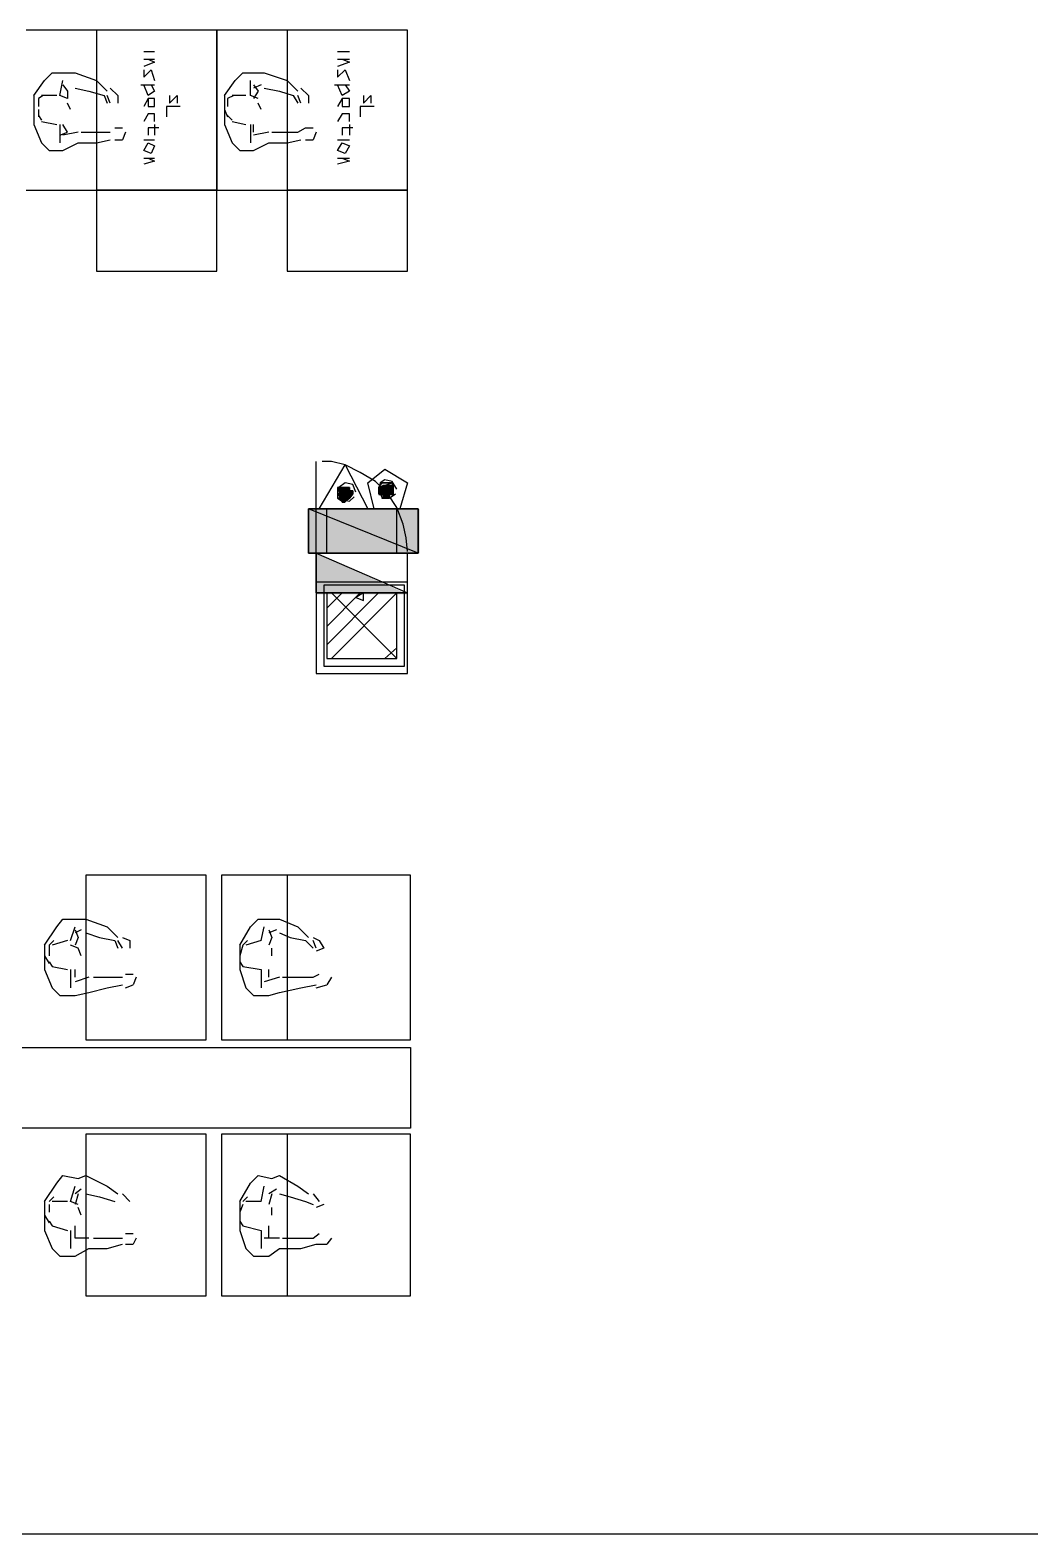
# Model space of a CAD drawing. Header units: millimetres. Extents: x 5 to 415, y 48 to 251.
# Drawn here: x 100.87 to 112.43, y 139.24 to 156.63 of the extents above; entities that cross this region are included whole.
import ezdxf

# ---------------------------------------------------------------- set-up
doc = ezdxf.new("R2010")
doc.units = ezdxf.units.MM
doc.layers.add('H', color=7, linetype='Continuous')
doc.layers.add('P', color=7, linetype='Continuous')

msp = doc.modelspace()

# ---------------------------------------------------------------- hatches: boundary and pattern name
at = {"layer": 'H', "linetype": 'Continuous'}
for points in [[(104.44, 151.306), (104.44, 151.342), (104.563, 151.342), (104.563, 151.306), (104.44, 151.306)], [(104.898, 151.342), (104.951, 151.377), (105.075, 151.377), (105.075, 151.342), (104.898, 151.342)], [(104.898, 151.306), (104.898, 151.342), (105.075, 151.342), (105.075, 151.306), (104.898, 151.306)], [(104.44, 151.253), (104.44, 151.306), (104.599, 151.306), (104.599, 151.253), (104.44, 151.253)], [(104.44, 151.218), (104.44, 151.253), (104.599, 151.253), (104.563, 151.218), (104.44, 151.218)], [(104.475, 151.165), (104.44, 151.218), (104.563, 151.218), (104.51, 151.165), (104.475, 151.165)], [(104.898, 151.253), (104.898, 151.306), (105.075, 151.306), (105.075, 151.253), (104.898, 151.253)], [(104.951, 151.218), (104.951, 151.253), (105.022, 151.253), (105.022, 151.218), (104.951, 151.218)], [(104.087, 150.583), (104.087, 151.095), (105.375, 151.095), (105.375, 150.583), (104.087, 150.583)], [(104.175, 150.107), (104.175, 150.583), (105.234, 150.107), (104.175, 150.107)]]:
    msp.add_hatch(color=256, dxfattribs=at).paths.add_polyline_path(points)

# ---------------------------------------------------------------- linework, layer by layer
at = {"layer": 'P'}
for points in [[(103.029, 156.633), (100.824, 156.633)], [(103.029, 156.633), (101.635, 156.633)], [(101.635, 156.633), (101.635, 154.781)], [(105.234, 156.633), (103.029, 156.633)], [(103.029, 156.633), (103.029, 154.781)], [(103.029, 154.781), (103.029, 156.633)], [(103.029, 154.781), (103.029, 156.633)], [(105.234, 156.633), (103.84, 156.633)], [(103.84, 156.633), (103.84, 154.781)], [(105.234, 154.781), (105.234, 156.633)], [(105.234, 154.781), (105.234, 156.633)], [(102.182, 156.386), (102.306, 156.386)], [(104.422, 156.386), (104.563, 156.386)], [(102.182, 156.298), (102.306, 156.298)], [(102.306, 156.263), (102.182, 156.21)], [(102.235, 156.298), (102.306, 156.263)], [(104.422, 156.298), (104.563, 156.298)], [(104.563, 156.263), (104.422, 156.21)], [(104.475, 156.298), (104.563, 156.263)], [(100.912, 155.875), (101.036, 156.051)], [(101.036, 156.051), (101.124, 156.139)], [(101.124, 156.139), (101.3, 156.139)], [(101.212, 155.875), (101.247, 156.051)], [(101.3, 156.139), (101.388, 156.139)], [(101.388, 156.139), (101.635, 156.051)], [(101.635, 156.051), (101.759, 155.928)], [(102.182, 156.175), (102.182, 156.087)], [(102.182, 156.087), (102.27, 156.175)], [(102.27, 156.175), (102.306, 156.051)], [(103.117, 155.875), (103.24, 156.051)], [(103.24, 156.051), (103.329, 156.139)], [(103.329, 156.139), (103.505, 156.139)], [(103.417, 155.875), (103.417, 156.051)], [(103.505, 156.139), (103.576, 156.139)], [(103.576, 156.139), (103.84, 156.051)], [(103.84, 156.051), (103.964, 155.928)], [(104.422, 156.175), (104.422, 156.087)], [(104.422, 156.087), (104.51, 156.175)], [(104.51, 156.175), (104.563, 156.051)], [(100.912, 155.875), (100.912, 155.54)], [(101.018, 155.875), (100.965, 155.84)], [(100.965, 155.84), (100.965, 155.751)], [(101.177, 155.875), (101, 155.875)], [(101.3, 155.84), (101.212, 155.875)], [(101.247, 155.998), (101.3, 155.928)], [(101.3, 155.928), (101.3, 155.84)], [(101.388, 155.963), (101.547, 155.928)], [(101.547, 155.928), (101.723, 155.875)], [(101.723, 155.875), (101.759, 155.787)], [(101.794, 155.787), (101.759, 155.875)], [(101.794, 155.963), (101.882, 155.875)], [(101.882, 155.875), (101.882, 155.787)], [(102.147, 155.998), (102.306, 155.998)], [(102.235, 155.875), (102.182, 155.998)], [(102.235, 155.84), (102.182, 155.751)], [(102.306, 155.928), (102.235, 155.875)], [(102.235, 155.84), (102.235, 155.751)], [(102.306, 155.84), (102.235, 155.84)], [(102.27, 155.998), (102.306, 155.928)], [(102.306, 155.751), (102.306, 155.84)], [(102.482, 155.875), (102.482, 155.787)], [(102.482, 155.787), (102.57, 155.875)], [(102.57, 155.875), (102.57, 155.787)], [(103.117, 155.875), (103.117, 155.54)], [(103.223, 155.875), (103.152, 155.84)], [(103.152, 155.84), (103.152, 155.751)], [(103.364, 155.875), (103.205, 155.875)], [(103.505, 155.84), (103.417, 155.875)], [(103.54, 155.998), (103.452, 155.963)], [(103.452, 155.998), (103.505, 155.928)], [(103.505, 155.928), (103.452, 155.84)], [(103.576, 155.963), (103.752, 155.928)], [(103.752, 155.928), (103.911, 155.875)], [(103.911, 155.875), (103.964, 155.787)], [(103.999, 155.787), (103.964, 155.875)], [(103.999, 155.963), (104.087, 155.875)], [(104.087, 155.875), (104.087, 155.787)], [(104.387, 155.998), (104.563, 155.998)], [(104.475, 155.875), (104.422, 155.998)], [(104.475, 155.84), (104.422, 155.751)], [(104.563, 155.928), (104.475, 155.875)], [(104.475, 155.84), (104.475, 155.751)], [(104.563, 155.84), (104.475, 155.84)], [(104.51, 155.998), (104.563, 155.928)], [(104.563, 155.751), (104.563, 155.84)], [(104.722, 155.875), (104.722, 155.787)], [(104.722, 155.787), (104.81, 155.875)], [(104.81, 155.875), (104.81, 155.787)], [(100.965, 155.716), (100.965, 155.628)], [(101.335, 155.716), (101.3, 155.787)], [(102.235, 155.663), (102.182, 155.575)], [(102.235, 155.751), (102.306, 155.751)], [(102.306, 155.663), (102.235, 155.663)], [(102.306, 155.575), (102.306, 155.663)], [(102.605, 155.751), (102.447, 155.751)], [(102.447, 155.751), (102.447, 155.628)], [(103.117, 155.716), (103.152, 155.628)], [(103.54, 155.716), (103.505, 155.787)], [(104.475, 155.663), (104.422, 155.575)], [(104.475, 155.751), (104.563, 155.751)], [(104.563, 155.663), (104.475, 155.663)], [(104.563, 155.575), (104.563, 155.663)], [(104.846, 155.751), (104.687, 155.751)], [(104.687, 155.751), (104.687, 155.628)], [(100.912, 155.54), (101, 155.328)], [(100.965, 155.646), (101, 155.593)], [(101, 155.575), (101.177, 155.54)], [(101.212, 155.54), (101.212, 155.328)], [(101.3, 155.452), (101.247, 155.54)], [(101.847, 155.504), (101.935, 155.504)], [(102.358, 155.504), (102.235, 155.504)], [(102.235, 155.504), (102.235, 155.416)], [(102.306, 155.54), (102.306, 155.416)], [(103.117, 155.54), (103.205, 155.328)], [(103.152, 155.646), (103.205, 155.593)], [(103.205, 155.575), (103.364, 155.54)], [(103.417, 155.54), (103.417, 155.328)], [(103.452, 155.452), (103.452, 155.54)], [(103.964, 155.452), (104.052, 155.504)], [(104.052, 155.504), (104.14, 155.504)], [(104.599, 155.504), (104.475, 155.504)], [(104.475, 155.504), (104.475, 155.416)], [(104.563, 155.54), (104.563, 155.416)], [(101, 155.328), (101.088, 155.24)], [(101.212, 155.416), (101.3, 155.452)], [(101.424, 155.452), (101.247, 155.416)], [(101.247, 155.24), (101.424, 155.328)], [(101.424, 155.328), (101.635, 155.328)], [(101.459, 155.452), (101.6, 155.452)], [(101.6, 155.452), (101.794, 155.452)], [(101.635, 155.328), (101.794, 155.363)], [(101.847, 155.363), (101.935, 155.363)], [(101.97, 155.452), (101.935, 155.363)], [(102.182, 155.363), (102.306, 155.363)], [(102.182, 155.24), (102.235, 155.328)], [(102.235, 155.328), (102.306, 155.293)], [(103.205, 155.328), (103.293, 155.24)], [(103.628, 155.452), (103.452, 155.416)], [(103.452, 155.24), (103.628, 155.328)], [(103.628, 155.328), (103.84, 155.328)], [(103.664, 155.452), (103.787, 155.452)], [(103.787, 155.452), (103.964, 155.452)], [(103.84, 155.328), (103.999, 155.363)], [(104.052, 155.363), (104.14, 155.363)], [(104.175, 155.452), (104.14, 155.363)], [(104.422, 155.363), (104.563, 155.363)], [(104.422, 155.24), (104.475, 155.328)], [(104.475, 155.328), (104.563, 155.293)], [(101.088, 155.24), (101.247, 155.24)], [(102.27, 155.205), (102.182, 155.24)], [(102.182, 155.152), (102.306, 155.152)], [(102.235, 155.152), (102.306, 155.116)], [(102.306, 155.293), (102.27, 155.205)], [(103.293, 155.24), (103.452, 155.24)], [(104.51, 155.205), (104.422, 155.24)], [(104.422, 155.152), (104.563, 155.152)], [(104.475, 155.152), (104.563, 155.116)], [(104.563, 155.293), (104.51, 155.205)], [(102.306, 155.116), (102.182, 155.081)], [(104.563, 155.116), (104.422, 155.081)], [(100.824, 154.781), (103.029, 154.781)], [(101.635, 154.781), (103.029, 154.781)], [(101.635, 154.781), (101.635, 153.846)], [(103.029, 154.781), (101.635, 154.781)], [(103.029, 154.781), (105.234, 154.781)], [(103.029, 153.846), (103.029, 154.781)], [(103.84, 154.781), (105.234, 154.781)], [(103.84, 154.781), (103.84, 153.846)], [(105.234, 154.781), (103.84, 154.781)], [(105.234, 153.846), (105.234, 154.781)], [(101.635, 153.846), (103.029, 153.846)], [(103.84, 153.846), (105.234, 153.846)], [(104.175, 150.583), (104.175, 151.642)], [(104.211, 151.095), (104.51, 151.606)], [(104.352, 151.642), (104.246, 151.642)], [(104.51, 151.606), (104.352, 151.642)], [(104.51, 151.606), (104.775, 151.095)], [(104.687, 151.518), (104.51, 151.606)], [(104.863, 151.412), (104.687, 151.518)], [(104.775, 151.395), (104.969, 151.553)], [(104.969, 151.553), (105.234, 151.395)], [(104.44, 151.342), (104.422, 151.271)], [(104.422, 151.306), (104.563, 151.342)], [(104.422, 151.306), (104.563, 151.342)], [(104.563, 151.342), (104.422, 151.342)], [(104.422, 151.342), (104.422, 151.306)], [(104.563, 151.342), (104.422, 151.342)], [(104.422, 151.342), (104.563, 151.342)], [(104.422, 151.342), (104.563, 151.342)], [(104.563, 151.342), (104.422, 151.342)], [(104.563, 151.342), (104.422, 151.342)], [(104.422, 151.342), (104.51, 151.342)], [(104.422, 151.342), (104.51, 151.342)], [(104.475, 151.342), (104.422, 151.342)], [(104.51, 151.395), (104.44, 151.342)], [(104.51, 151.342), (104.475, 151.342)], [(104.475, 151.342), (104.51, 151.342)], [(104.51, 151.342), (104.475, 151.342)], [(104.51, 151.342), (104.475, 151.342)], [(104.475, 151.342), (104.51, 151.342)], [(104.599, 151.377), (104.51, 151.395)], [(104.51, 151.342), (104.563, 151.342)], [(104.51, 151.342), (104.51, 151.342)], [(104.51, 151.342), (104.51, 151.342)], [(104.51, 151.342), (104.51, 151.342)], [(104.51, 151.342), (104.51, 151.342)], [(104.563, 151.342), (104.563, 151.306)], [(104.563, 151.342), (104.563, 151.342)], [(104.563, 151.342), (104.563, 151.342)], [(104.634, 151.289), (104.599, 151.377)], [(104.846, 151.095), (104.775, 151.395)], [(105.004, 151.271), (104.863, 151.412)], [(104.916, 151.395), (104.898, 151.306)], [(104.898, 151.342), (105.057, 151.395)], [(104.898, 151.342), (105.057, 151.395)], [(104.934, 151.395), (104.898, 151.342)], [(104.898, 151.306), (105.057, 151.342)], [(104.898, 151.306), (105.057, 151.342)], [(105.057, 151.342), (104.898, 151.342)], [(104.898, 151.342), (104.898, 151.306)], [(105.057, 151.342), (104.898, 151.342)], [(104.898, 151.342), (105.057, 151.342)], [(104.898, 151.342), (105.057, 151.342)], [(105.057, 151.342), (104.898, 151.342)], [(105.057, 151.342), (104.898, 151.342)], [(104.898, 151.342), (105.057, 151.342)], [(105.057, 151.342), (104.898, 151.342)], [(104.898, 151.342), (105.057, 151.342)], [(105.057, 151.342), (104.898, 151.342)], [(104.969, 151.43), (104.916, 151.395)], [(105.057, 151.395), (104.934, 151.395)], [(104.969, 151.395), (104.934, 151.395)], [(104.934, 151.395), (104.969, 151.395)], [(105.022, 151.395), (104.934, 151.395)], [(104.934, 151.395), (105.022, 151.395)], [(104.934, 151.395), (105.022, 151.395)], [(105.022, 151.395), (104.934, 151.395)], [(105.022, 151.395), (104.934, 151.395)], [(104.934, 151.395), (105.022, 151.395)], [(105.022, 151.395), (104.934, 151.395)], [(104.934, 151.395), (105.057, 151.395)], [(104.934, 151.395), (105.022, 151.395)], [(105.022, 151.395), (104.934, 151.395)], [(105.057, 151.412), (104.969, 151.43)], [(104.969, 151.395), (104.969, 151.395)], [(104.969, 151.395), (104.969, 151.395)], [(104.969, 151.395), (105.022, 151.395)], [(105.022, 151.395), (104.969, 151.395)], [(105.022, 151.395), (105.022, 151.395)], [(105.022, 151.395), (105.022, 151.395)], [(105.057, 151.395), (105.022, 151.395)], [(105.022, 151.395), (105.022, 151.395)], [(105.11, 151.324), (105.057, 151.412)], [(105.057, 151.395), (105.057, 151.342)], [(105.057, 151.342), (105.057, 151.306)], [(105.057, 151.342), (105.057, 151.342)], [(105.057, 151.342), (105.057, 151.342)], [(105.057, 151.342), (105.057, 151.342)], [(105.234, 151.395), (105.145, 151.095)], [(104.422, 151.271), (104.599, 151.306)], [(104.422, 151.271), (104.599, 151.306)], [(104.599, 151.306), (104.422, 151.306)], [(104.422, 151.306), (104.422, 151.271)], [(104.563, 151.306), (104.422, 151.306)], [(104.422, 151.306), (104.563, 151.306)], [(104.422, 151.306), (104.563, 151.306)], [(104.563, 151.306), (104.422, 151.306)], [(104.563, 151.306), (104.422, 151.306)], [(104.422, 151.306), (104.563, 151.306)], [(104.563, 151.306), (104.422, 151.306)], [(104.422, 151.306), (104.599, 151.306)], [(104.563, 151.306), (104.422, 151.306)], [(104.422, 151.271), (104.475, 151.201)], [(104.422, 151.218), (104.599, 151.271)], [(104.422, 151.218), (104.599, 151.271)], [(104.599, 151.271), (104.422, 151.271)], [(104.422, 151.271), (104.422, 151.218)], [(104.599, 151.271), (104.422, 151.271)], [(104.422, 151.271), (104.599, 151.271)], [(104.422, 151.271), (104.599, 151.271)], [(104.599, 151.271), (104.422, 151.271)], [(104.599, 151.271), (104.422, 151.271)], [(104.563, 151.218), (104.422, 151.218)], [(104.422, 151.218), (104.475, 151.183)], [(104.563, 151.218), (104.422, 151.218)], [(104.422, 151.218), (104.563, 151.218)], [(104.422, 151.218), (104.563, 151.218)], [(104.563, 151.218), (104.422, 151.218)], [(104.563, 151.218), (104.422, 151.218)], [(104.422, 151.218), (104.563, 151.218)], [(104.563, 151.218), (104.422, 151.218)], [(104.422, 151.218), (104.563, 151.218)], [(104.422, 151.218), (104.563, 151.218)], [(104.563, 151.218), (104.422, 151.218)], [(104.563, 151.218), (104.422, 151.218)], [(104.422, 151.218), (104.563, 151.218)], [(104.563, 151.218), (104.422, 151.218)], [(104.475, 151.183), (104.563, 151.218)], [(104.475, 151.201), (104.563, 151.183)], [(104.475, 151.183), (104.51, 151.183)], [(104.51, 151.183), (104.475, 151.183)], [(104.51, 151.183), (104.475, 151.183)], [(104.475, 151.183), (104.51, 151.183)], [(104.475, 151.183), (104.51, 151.183)], [(104.51, 151.183), (104.475, 151.183)], [(104.51, 151.183), (104.563, 151.218)], [(104.563, 151.218), (104.51, 151.183)], [(104.51, 151.183), (104.51, 151.183)], [(104.51, 151.183), (104.51, 151.183)], [(104.563, 151.306), (104.563, 151.306)], [(104.563, 151.306), (104.563, 151.306)], [(104.599, 151.306), (104.563, 151.306)], [(104.599, 151.271), (104.563, 151.218)], [(104.563, 151.183), (104.616, 151.236)], [(104.563, 151.218), (104.563, 151.218)], [(104.563, 151.218), (104.563, 151.218)], [(104.563, 151.218), (104.563, 151.218)], [(104.563, 151.218), (104.563, 151.218)], [(104.599, 151.306), (104.599, 151.271)], [(104.599, 151.271), (104.599, 151.271)], [(104.599, 151.271), (104.599, 151.271)], [(104.898, 151.306), (104.934, 151.236)], [(104.898, 151.271), (105.057, 151.306)], [(104.898, 151.271), (105.057, 151.306)], [(105.057, 151.306), (104.898, 151.306)], [(104.898, 151.306), (104.898, 151.271)], [(105.057, 151.306), (104.898, 151.306)], [(104.898, 151.306), (105.057, 151.306)], [(104.898, 151.306), (105.057, 151.306)], [(105.057, 151.306), (104.898, 151.306)], [(105.057, 151.306), (104.898, 151.306)], [(105.057, 151.271), (104.898, 151.271)], [(104.898, 151.271), (104.934, 151.271)], [(105.057, 151.271), (104.898, 151.271)], [(104.898, 151.271), (105.057, 151.271)], [(104.898, 151.271), (105.057, 151.271)], [(105.057, 151.271), (104.898, 151.271)], [(105.057, 151.271), (104.898, 151.271)], [(104.934, 151.218), (105.022, 151.271)], [(104.934, 151.218), (105.022, 151.271)], [(105.022, 151.271), (104.934, 151.271)], [(104.934, 151.271), (104.934, 151.218)], [(105.057, 151.271), (104.934, 151.271)], [(104.934, 151.271), (105.057, 151.271)], [(105.057, 151.271), (104.934, 151.271)], [(104.934, 151.271), (105.022, 151.271)], [(105.057, 151.271), (104.934, 151.271)], [(104.934, 151.271), (105.057, 151.271)], [(104.934, 151.271), (105.057, 151.271)], [(104.934, 151.236), (105.022, 151.218)], [(105.022, 151.218), (104.934, 151.218)], [(104.934, 151.218), (105.022, 151.218)], [(105.022, 151.218), (104.934, 151.218)], [(104.969, 151.218), (105.022, 151.218)], [(105.022, 151.218), (104.969, 151.218)], [(105.022, 151.218), (104.969, 151.218)], [(104.969, 151.218), (105.022, 151.218)], [(105.11, 151.112), (105.004, 151.271)], [(105.022, 151.218), (105.093, 151.271)], [(105.022, 151.271), (105.022, 151.218)], [(105.022, 151.271), (105.057, 151.271)], [(105.022, 151.218), (105.022, 151.218)], [(105.022, 151.218), (105.022, 151.218)], [(105.057, 151.306), (105.057, 151.271)], [(105.057, 151.306), (105.057, 151.306)], [(105.057, 151.306), (105.057, 151.306)], [(105.057, 151.271), (105.057, 151.271)], [(105.057, 151.271), (105.057, 151.271)], [(105.057, 151.271), (105.057, 151.271)], [(104.087, 151.095), (105.357, 151.095)], [(105.357, 150.583), (104.087, 151.095)], [(104.087, 151.095), (104.087, 150.583)], [(105.357, 150.583), (104.087, 151.095)], [(104.087, 151.095), (105.357, 151.095)], [(104.087, 151.095), (105.357, 151.095)], [(104.087, 150.583), (104.087, 151.095)], [(105.357, 151.095), (104.087, 151.095)], [(104.087, 151.095), (104.087, 150.583)], [(104.775, 151.095), (104.211, 151.095)], [(104.299, 150.583), (104.299, 151.095)], [(105.145, 151.095), (104.846, 151.095)], [(105.181, 150.918), (105.11, 151.112)], [(105.11, 150.583), (105.11, 151.095)], [(105.357, 151.095), (105.357, 150.583)], [(105.357, 151.095), (105.357, 150.583)], [(105.357, 150.583), (105.357, 151.095)], [(105.216, 150.76), (105.181, 150.918)], [(105.234, 150.601), (105.216, 150.76)], [(104.087, 150.583), (105.357, 150.583)], [(105.357, 150.583), (104.087, 150.583)], [(104.087, 150.583), (105.357, 150.583)], [(104.175, 150.583), (105.234, 150.125)], [(104.175, 150.125), (104.175, 150.583)], [(105.234, 150.583), (104.175, 150.583)], [(104.175, 150.583), (104.175, 150.125)], [(104.175, 150.583), (105.234, 150.125)], [(105.234, 150.125), (105.234, 150.583)], [(104.175, 150.248), (104.175, 149.19)], [(105.234, 150.248), (104.175, 150.248)], [(105.234, 150.125), (104.175, 150.125)], [(104.175, 150.125), (105.234, 150.125)], [(104.263, 150.213), (104.263, 149.278)], [(105.198, 150.213), (104.263, 150.213)], [(104.299, 149.948), (104.475, 150.125)], [(104.299, 149.737), (104.687, 150.125)], [(104.299, 149.525), (104.898, 150.125)], [(104.299, 150.125), (104.299, 149.366)], [(105.11, 150.125), (104.299, 150.125)], [(105.11, 149.366), (104.352, 150.125)], [(104.352, 149.366), (105.11, 150.125)], [(104.352, 149.366), (105.11, 150.125)], [(104.722, 150.125), (104.634, 150.072)], [(104.722, 150.036), (104.722, 150.125)], [(105.11, 149.366), (105.11, 150.125)], [(105.198, 149.278), (105.198, 150.213)], [(105.234, 149.19), (105.234, 150.248)], [(104.634, 150.072), (104.722, 150.036)], [(104.969, 149.366), (105.11, 149.49)], [(104.263, 149.278), (105.198, 149.278)], [(104.299, 149.366), (105.11, 149.366)], [(104.175, 149.19), (105.234, 149.19)], [(102.905, 146.861), (101.512, 146.861)], [(101.512, 146.861), (101.512, 144.956)], [(102.905, 144.956), (102.905, 146.861)], [(105.269, 146.861), (103.082, 146.861)], [(103.082, 146.861), (103.082, 144.956)], [(105.269, 146.861), (103.84, 146.861)], [(103.84, 146.861), (103.84, 144.956)], [(105.269, 144.956), (105.269, 146.861)], [(105.269, 144.956), (105.269, 146.861)], [(101.177, 146.262), (101.247, 146.35)], [(101.247, 146.35), (101.424, 146.35)], [(101.424, 146.35), (101.512, 146.35)], [(101.512, 146.35), (101.759, 146.262)], [(103.417, 146.262), (103.505, 146.35)], [(103.505, 146.35), (103.664, 146.35)], [(103.664, 146.35), (103.752, 146.35)], [(103.752, 146.35), (103.964, 146.262)], [(101.036, 146.05), (101.177, 146.262)], [(101.141, 146.103), (101.088, 146.05)], [(101.3, 146.103), (101.124, 146.05)], [(101.335, 146.103), (101.388, 146.262)], [(101.459, 146.226), (101.388, 146.191)], [(101.388, 146.226), (101.424, 146.138)], [(101.424, 146.138), (101.388, 146.05)], [(101.512, 146.191), (101.671, 146.138)], [(101.671, 146.138), (101.847, 146.103)], [(101.759, 146.262), (101.882, 146.138)], [(101.847, 146.103), (101.882, 146.015)], [(101.935, 146.015), (101.882, 146.103)], [(101.935, 146.138), (102.023, 146.103)], [(102.023, 146.103), (102.023, 146.015)], [(103.293, 146.05), (103.417, 146.262)], [(103.382, 146.103), (103.329, 146.05)], [(103.54, 146.103), (103.364, 146.05)], [(103.54, 146.103), (103.576, 146.262)], [(103.717, 146.226), (103.628, 146.191)], [(103.628, 146.226), (103.664, 146.138)], [(103.664, 146.138), (103.628, 146.05)], [(103.752, 146.191), (103.875, 146.138)], [(103.875, 146.138), (104.052, 146.103)], [(103.964, 146.262), (104.087, 146.138)], [(104.052, 146.103), (104.14, 146.015)], [(104.14, 146.138), (104.211, 146.103)], [(104.175, 146.015), (104.14, 146.103)], [(104.211, 146.103), (104.263, 146.015)], [(101.036, 146.05), (101.036, 145.768)], [(101.036, 145.927), (101.088, 145.838)], [(101.088, 146.05), (101.088, 145.927)], [(101.424, 146.015), (101.335, 146.05)], [(101.459, 145.927), (101.424, 146.015)], [(103.293, 146.05), (103.293, 145.768)], [(103.329, 146.05), (103.293, 145.927)], [(103.293, 145.927), (103.293, 145.838)], [(103.664, 145.927), (103.664, 146.015)], [(104.263, 146.015), (104.175, 145.979)], [(101.036, 145.768), (101.124, 145.556)], [(101.088, 145.856), (101.124, 145.803)], [(101.124, 145.803), (101.3, 145.768)], [(101.335, 145.768), (101.335, 145.556)], [(101.388, 145.68), (101.388, 145.768)], [(103.293, 145.856), (103.329, 145.803)], [(103.293, 145.768), (103.364, 145.556)], [(103.329, 145.803), (103.54, 145.768)], [(103.54, 145.768), (103.54, 145.556)], [(103.628, 145.68), (103.628, 145.768)], [(101.547, 145.68), (101.388, 145.627)], [(101.6, 145.68), (101.723, 145.68)], [(101.723, 145.68), (101.935, 145.68)], [(101.759, 145.556), (101.935, 145.591)], [(101.97, 145.715), (102.059, 145.715)], [(101.97, 145.556), (102.059, 145.591)], [(102.094, 145.68), (102.059, 145.591)], [(103.752, 145.68), (103.576, 145.627)], [(103.787, 145.68), (103.964, 145.68)], [(103.964, 145.68), (104.14, 145.68)], [(103.999, 145.556), (104.175, 145.591)], [(104.14, 145.68), (104.211, 145.715)], [(104.175, 145.556), (104.299, 145.591)], [(104.352, 145.68), (104.299, 145.591)], [(101.124, 145.556), (101.212, 145.468)], [(101.212, 145.468), (101.388, 145.468)], [(101.388, 145.468), (101.547, 145.503)], [(101.547, 145.503), (101.759, 145.556)], [(103.364, 145.556), (103.452, 145.468)], [(103.452, 145.468), (103.628, 145.468)], [(103.628, 145.468), (103.752, 145.503)], [(103.752, 145.503), (103.999, 145.556)], [(101.512, 144.956), (102.905, 144.956)], [(103.082, 144.956), (105.269, 144.956)], [(103.84, 144.956), (105.269, 144.956)], [(97.437, 144.868), (105.269, 144.868)], [(105.269, 144.868), (105.269, 143.933)], [(105.269, 143.933), (97.437, 143.933)], [(102.905, 143.863), (101.512, 143.863)], [(101.512, 143.863), (101.512, 141.993)], [(102.905, 141.993), (102.905, 143.863)], [(105.269, 143.863), (103.082, 143.863)], [(103.082, 143.863), (103.082, 141.993)], [(105.269, 143.863), (103.84, 143.863)], [(103.84, 143.863), (103.84, 141.993)], [(105.269, 141.993), (105.269, 143.863)], [(105.269, 141.993), (105.269, 143.863)], [(101.177, 143.298), (101.247, 143.387)], [(101.247, 143.387), (101.424, 143.351)], [(101.424, 143.351), (101.512, 143.387)], [(101.512, 143.387), (101.759, 143.263)], [(103.417, 143.298), (103.505, 143.387)], [(103.505, 143.387), (103.664, 143.351)], [(103.664, 143.351), (103.752, 143.387)], [(103.752, 143.387), (103.964, 143.263)], [(101.036, 143.087), (101.177, 143.298)], [(101.141, 143.14), (101.088, 143.087)], [(101.335, 143.087), (101.388, 143.263)], [(101.459, 143.228), (101.388, 143.175)], [(101.424, 143.175), (101.388, 143.051)], [(101.512, 143.175), (101.671, 143.14)], [(101.671, 143.14), (101.847, 143.087)], [(101.759, 143.263), (101.882, 143.175)], [(101.935, 143.175), (102.023, 143.087)], [(103.293, 143.087), (103.417, 143.298)], [(103.382, 143.14), (103.329, 143.087)], [(103.54, 143.087), (103.576, 143.263)], [(103.717, 143.228), (103.628, 143.175)], [(103.664, 143.175), (103.628, 143.051)], [(103.752, 143.175), (103.875, 143.14)], [(103.875, 143.14), (104.052, 143.087)], [(103.964, 143.263), (104.087, 143.175)], [(104.14, 143.175), (104.211, 143.087)], [(101.036, 143.087), (101.036, 142.752)], [(101.088, 143.051), (101.088, 142.963)], [(101.3, 143.087), (101.124, 143.087)], [(101.424, 143.051), (101.335, 143.087)], [(101.459, 142.928), (101.424, 143.016)], [(103.293, 143.087), (103.293, 142.752)], [(103.329, 143.051), (103.293, 142.963)], [(103.54, 143.087), (103.364, 143.087)], [(103.664, 142.928), (103.664, 143.016)], [(104.052, 143.087), (104.14, 143.051)], [(104.263, 143.051), (104.175, 143.016)], [(101.036, 142.928), (101.088, 142.84)], [(101.088, 142.857), (101.124, 142.804)], [(101.124, 142.804), (101.3, 142.752)], [(101.388, 142.663), (101.388, 142.804)], [(103.293, 142.928), (103.293, 142.84)], [(103.293, 142.857), (103.329, 142.804)], [(103.329, 142.804), (103.54, 142.752)], [(103.628, 142.663), (103.628, 142.804)], [(101.036, 142.752), (101.124, 142.54)], [(101.335, 142.752), (101.335, 142.54)], [(101.547, 142.663), (101.388, 142.663)], [(101.6, 142.663), (101.723, 142.663)], [(101.723, 142.663), (101.935, 142.663)], [(101.97, 142.716), (102.059, 142.716)], [(102.094, 142.663), (102.059, 142.593)], [(103.293, 142.752), (103.364, 142.54)], [(103.54, 142.752), (103.54, 142.54)], [(103.752, 142.663), (103.576, 142.663)], [(103.787, 142.663), (103.964, 142.663)], [(103.964, 142.663), (104.14, 142.663)], [(104.14, 142.663), (104.211, 142.716)], [(104.352, 142.663), (104.299, 142.593)], [(101.124, 142.54), (101.212, 142.452)], [(101.212, 142.452), (101.388, 142.452)], [(101.388, 142.452), (101.547, 142.54)], [(101.547, 142.54), (101.759, 142.54)], [(101.759, 142.54), (101.935, 142.593)], [(101.97, 142.593), (102.059, 142.593)], [(103.364, 142.54), (103.452, 142.452)], [(103.452, 142.452), (103.628, 142.452)], [(103.628, 142.452), (103.752, 142.54)], [(103.752, 142.54), (103.999, 142.54)], [(103.999, 142.54), (104.175, 142.593)], [(104.175, 142.593), (104.299, 142.593)], [(101.512, 141.993), (102.905, 141.993)], [(103.082, 141.993), (105.269, 141.993)], [(103.84, 141.993), (105.269, 141.993)], [(64.682, 139.241), (282.011, 139.241)]]:
    msp.add_lwpolyline(points, dxfattribs=at)

doc.saveas('drawing.dxf')
